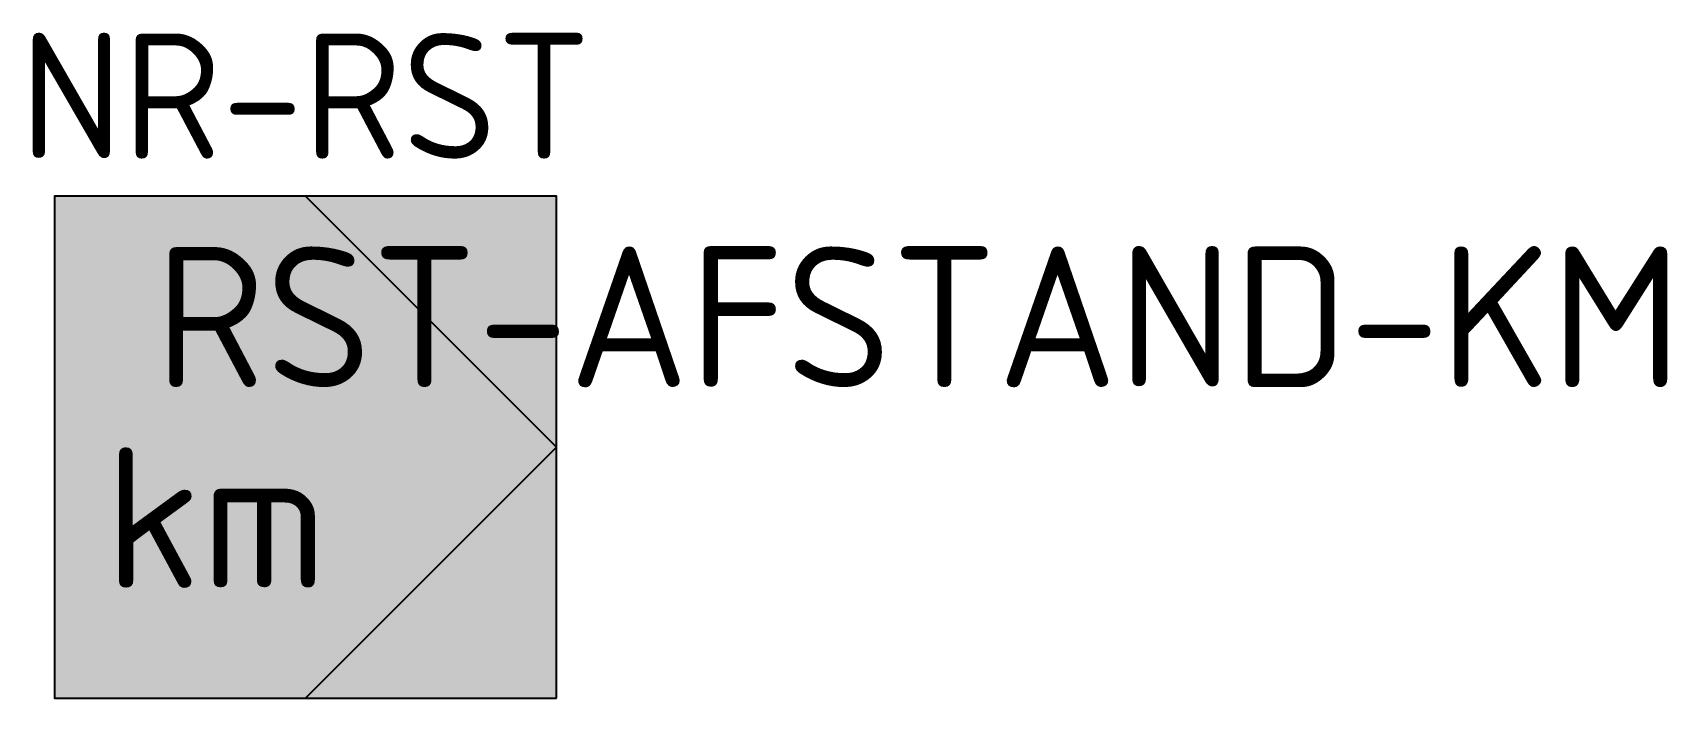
# Model space of a CAD drawing. Header units: metres. Extents: x -0.4 to 32.1, y -10 to 3.3.
import ezdxf
from ezdxf.enums import TextEntityAlignment as Align

# ---------------------------------------------------------------- set-up
doc = ezdxf.new("R2010")
doc.units = ezdxf.units.M
doc.styles.add('NLC-ISO-RVV', font='NLCS-RVV.ttf')
doc.styles.add('NLCS-ISO', font='NLCS-ISO.ttf')

msp = doc.modelspace()

# ---------------------------------------------------------------- hatches: boundary and pattern name
at = {"true_color": 0xf1f0ea}
h = msp.add_hatch(color=7, dxfattribs=at)
h.dxf.hatch_style = 1
h.paths.add_polyline_path([(10, -5), (5, 0), (0, 0), (0, -10), (5, -10)])
at = {"true_color": 0x0e0e10}
h = msp.add_hatch(color=168, dxfattribs=at)
h.dxf.hatch_style = 1
h.paths.add_polyline_path([(10, 0), (5, 0), (10, -5)])
h = msp.add_hatch(color=168, dxfattribs=at)
h.dxf.hatch_style = 1
h.paths.add_polyline_path([(10, -5), (5, -10), (10, -10)])

# ---------------------------------------------------------------- linework, layer by layer
at = {"color": 168}
for p, q in [((5, 0), (10, -5)), ((10, -5), (5, -10))]:
    msp.add_line(p, q, dxfattribs=at)
msp.add_lwpolyline([(10, -10), (10, 0), (0, 0), (0, -10)], close=True, dxfattribs=at)
at = {"color": 168, "true_color": 0x0e0e10}
msp.add_lwpolyline([(10, -10), (10, 0), (0, 0), (0, -10)], close=True, dxfattribs=at)

# ---------------------------------------------------------------- texts
at = {"color": 168, "true_color": 0x0e0e10, "style": 'NLC-ISO-RVV'}
msp.add_text('km', height=2.8, dxfattribs=at).set_placement((1, -5), align=Align.TOP_LEFT)
at = {"style": 'NLCS-ISO'}
msp.add_attdef('NR-RST', text='F.2a-5', height=2.5, dxfattribs=at).set_placement((5, 0), align=Align.BOTTOM_CENTER)
at = {"color": 168, "true_color": 0x0e0e10, "style": 'NLC-ISO-RVV'}
msp.add_attdef('RST-AFSTAND-KM', text='', height=2.8, dxfattribs=at).set_placement((2, -1), align=Align.TOP_LEFT)

doc.saveas('drawing.dxf')
